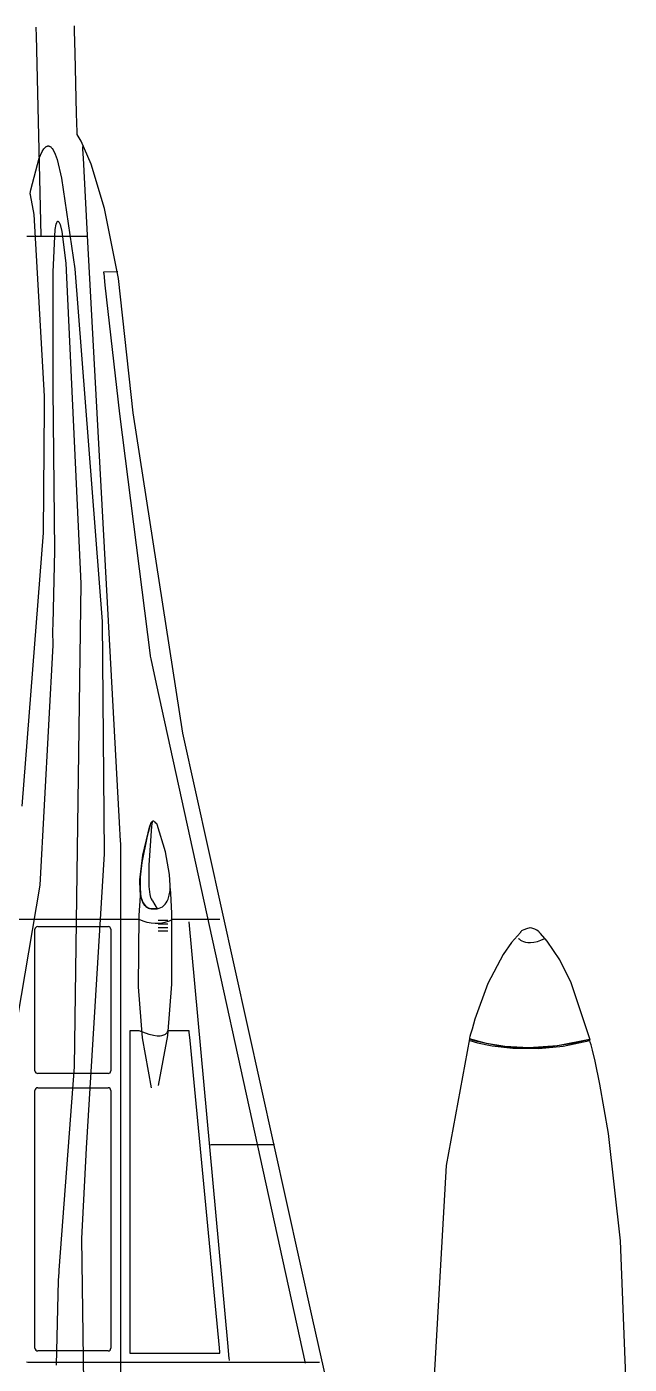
# Model space of a CAD drawing. Extents: x 0.4 to 20.4, y 0.5 to 29.7.
# Drawn here: x 11.26 to 14.79, y 16.3 to 24.14 of the extents above; entities that cross this region are included whole.
import ezdxf

# ---------------------------------------------------------------- set-up
doc = ezdxf.new("R2010")
doc.units = 0

msp = doc.modelspace()

# ---------------------------------------------------------------- linework, layer by layer
at = {"layer": 'Layer 1', "color": 7, "linetype": 'CONTINUOUS'}
for p, q in [((11.310972, 24.134263), (11.310972, 24.134263)), ((11.310972, 24.134263), (11.310972, 24.134263)), ((11.310972, 24.134263), (11.310972, 24.134263)), ((11.310972, 24.134263), (11.310972, 24.134263)), ((11.310972, 24.134263), (11.310972, 24.134263)), ((11.310972, 24.134263), (11.310972, 24.134262)), ((11.310972, 24.134262), (11.310972, 24.134257)), ((11.310972, 24.134257), (11.310973, 24.13424)), ((11.310973, 24.13424), (11.310977, 24.134049)), ((11.310977, 24.134049), (11.311, 24.133102)), ((11.311, 24.133102), (11.311099, 24.128999)), ((11.537649, 24.112536), (11.536932, 24.142193)), ((11.311099, 24.128999), (11.312153, 24.085462)), ((11.312153, 24.085462), (11.340531, 22.912421)), ((11.540825, 23.981232), (11.537649, 24.112536)), ((11.549363, 23.628235), (11.540825, 23.981232)), ((11.551995, 23.519439), (11.549363, 23.628235)), ((11.552251, 23.508848), (11.551995, 23.519439)), ((11.552304, 23.50665), (11.552251, 23.508848)), ((11.552309, 23.506442), (11.552304, 23.50665)), ((11.55231, 23.50639), (11.552309, 23.506442)), ((11.55231, 23.506377), (11.55231, 23.50639)), ((11.552311, 23.506374), (11.55231, 23.506377)), ((11.552311, 23.506373), (11.552311, 23.506374)), ((11.552311, 23.506374), (11.552311, 23.506374)), ((11.552311, 23.506374), (11.552311, 23.506374)), ((11.552314, 23.506369), (11.552311, 23.506373)), ((11.55878, 23.496819), (11.552314, 23.506369)), ((11.358104, 23.422161), (11.363161, 23.428105)), ((11.363161, 23.428105), (11.368308, 23.432829)), ((11.368308, 23.432829), (11.370914, 23.434703)), ((11.370914, 23.434703), (11.373539, 23.436235)), ((11.373539, 23.436235), (11.376184, 23.437412)), ((11.376184, 23.437412), (11.378847, 23.438224)), ((11.378847, 23.438224), (11.381528, 23.438657)), ((11.381528, 23.438657), (11.384226, 23.4387)), ((11.384226, 23.4387), (11.38694, 23.438339)), ((11.38694, 23.438339), (11.38967, 23.437564)), ((11.38967, 23.437564), (11.392415, 23.436361)), ((11.392415, 23.436361), (11.395173, 23.434718)), ((11.395173, 23.434718), (11.397945, 23.432624)), ((11.397945, 23.432624), (11.400729, 23.430065)), ((11.400729, 23.430065), (11.406332, 23.423507)), ((11.576163, 23.46672), (11.55878, 23.496819)), ((11.635418, 23.33117), (11.576163, 23.46672)), ((11.583255, 23.435256), (11.583255, 23.435256)), ((11.583255, 23.435256), (11.583255, 23.435255)), ((11.583255, 23.435255), (11.583255, 23.435255)), ((11.583255, 23.435255), (11.583256, 23.435254)), ((11.583256, 23.435254), (11.583256, 23.435251)), ((11.583256, 23.435251), (11.583257, 23.435236)), ((11.583257, 23.435236), (11.58326, 23.435177)), ((11.58326, 23.435177), (11.583273, 23.434938)), ((11.583273, 23.434938), (11.583411, 23.432402)), ((11.583411, 23.432402), (11.58409, 23.419913)), ((11.281888, 23.180689), (11.329984, 23.36635)), ((11.329984, 23.36635), (11.348283, 23.407004)), ((11.348283, 23.407004), (11.358104, 23.422161)), ((11.406332, 23.423507), (11.411975, 23.414946)), ((11.411975, 23.414946), (11.42336, 23.391423)), ((11.42336, 23.391423), (11.434834, 23.358713)), ((11.434834, 23.358713), (11.460158, 23.250034)), ((11.58409, 23.419913), (11.586984, 23.366736)), ((11.586984, 23.366736), (11.615662, 22.83978)), ((11.713555, 23.072302), (11.635418, 23.33117)), ((11.460158, 23.250034), (11.538882, 22.719306)), ((11.277696, 23.157476), (11.277697, 23.157477)), ((11.277706, 23.157433), (11.277696, 23.157476)), ((11.277696, 23.157476), (11.277696, 23.157476)), ((11.277696, 23.157476), (11.277696, 23.157476)), ((11.277697, 23.157479), (11.277698, 23.157488)), ((11.277697, 23.157477), (11.277697, 23.157479)), ((11.277698, 23.157488), (11.277705, 23.157525)), ((11.277705, 23.157525), (11.27777, 23.157915)), ((11.277729, 23.157335), (11.277706, 23.157433)), ((11.277819, 23.156945), (11.277729, 23.157335)), ((11.27777, 23.157915), (11.278097, 23.159823)), ((11.277999, 23.156163), (11.277819, 23.156945)), ((11.278357, 23.154594), (11.277999, 23.156163)), ((11.278097, 23.159823), (11.281888, 23.180689)), ((11.279071, 23.151437), (11.278357, 23.154594)), ((11.299812, 23.037858), (11.279071, 23.151437)), ((11.36066, 21.973736), (11.299812, 23.037858)), ((11.794048, 22.662701), (11.713555, 23.072302)), ((11.424418, 22.948964), (11.430098, 22.980566)), ((11.430098, 22.980566), (11.433354, 22.990493)), ((11.433354, 22.990493), (11.43509, 22.993884)), ((11.43509, 22.993884), (11.435985, 22.995174)), ((11.435985, 22.995174), (11.4369, 22.996188)), ((11.4369, 22.996188), (11.437364, 22.996591)), ((11.437364, 22.996591), (11.437833, 22.996923)), ((11.437833, 22.996923), (11.438307, 22.997185)), ((11.438307, 22.997185), (11.438785, 22.997375)), ((11.438785, 22.997375), (11.439269, 22.997494)), ((11.439269, 22.997494), (11.439757, 22.99754)), ((11.439757, 22.99754), (11.44025, 22.997514)), ((11.44025, 22.997514), (11.440748, 22.997415)), ((11.440748, 22.997415), (11.44125, 22.997242)), ((11.44125, 22.997242), (11.441758, 22.996996)), ((11.441758, 22.996996), (11.442271, 22.996675)), ((11.442271, 22.996675), (11.443311, 22.995808)), ((11.443311, 22.995808), (11.44437, 22.994637)), ((11.44437, 22.994637), (11.44545, 22.993159)), ((11.44545, 22.993159), (11.447671, 22.989268)), ((11.447671, 22.989268), (11.452362, 22.977639)), ((11.452362, 22.977639), (11.462753, 22.937138)), ((11.257255, 22.910374), (11.257255, 22.910374)), ((11.257255, 22.910374), (11.257255, 22.910374)), ((11.257255, 22.910374), (11.257255, 22.910374)), ((11.257255, 22.910374), (11.257255, 22.910374)), ((11.257255, 22.910374), (11.257256, 22.910374)), ((11.257256, 22.910374), (11.257256, 22.910374)), ((11.257256, 22.910374), (11.257257, 22.910374)), ((11.257257, 22.910374), (11.257262, 22.910374)), ((11.257262, 22.910374), (11.257318, 22.910374)), ((11.257318, 22.910374), (11.257592, 22.910373)), ((11.257592, 22.910373), (11.258781, 22.910373)), ((11.258781, 22.910373), (11.271396, 22.910365)), ((11.271396, 22.910365), (11.611303, 22.910153)), ((11.411196, 22.700652), (11.424418, 22.948964)), ((11.462753, 22.937138), (11.486388, 22.752614)), ((11.615662, 22.83978), (11.798763, 19.475288)), ((11.486388, 22.752614), (11.573934, 20.875786)), ((11.412586, 22.012883), (11.411196, 22.700652)), ((11.538882, 22.719306), (11.69814, 20.653644)), ((11.786919, 22.700908), (11.706909, 22.698988)), ((11.706909, 22.698988), (11.706909, 22.698988)), ((11.706909, 22.698988), (11.706909, 22.698988)), ((11.706909, 22.698988), (11.706909, 22.698988)), ((11.706909, 22.698988), (11.706909, 22.698988)), ((11.706909, 22.698988), (11.706909, 22.698987)), ((11.706909, 22.698987), (11.706909, 22.698986)), ((11.706909, 22.698986), (11.70691, 22.698979)), ((11.70691, 22.698979), (11.706913, 22.698951)), ((11.706913, 22.698951), (11.706946, 22.698656)), ((11.706946, 22.698656), (11.707107, 22.697192)), ((11.707107, 22.697192), (11.70781, 22.69084)), ((11.70781, 22.69084), (11.715342, 22.623018)), ((11.789889, 22.700979), (11.786919, 22.700908)), ((11.790168, 22.700986), (11.789889, 22.700979)), ((11.790233, 22.700987), (11.790168, 22.700986)), ((11.790246, 22.700988), (11.790233, 22.700987)), ((11.790247, 22.700988), (11.790246, 22.700988)), ((11.790248, 22.700988), (11.790247, 22.700988)), ((11.790248, 22.700988), (11.790248, 22.700988)), ((11.790248, 22.700988), (11.790248, 22.700988)), ((11.790248, 22.700988), (11.790248, 22.700988)), ((11.790248, 22.700988), (11.790248, 22.700988)), ((11.790248, 22.700988), (11.790248, 22.700988)), ((11.790248, 22.700988), (11.790248, 22.700988)), ((11.880955, 21.87607), (11.794048, 22.662701)), ((11.715342, 22.623018), (11.800665, 21.87009)), ((11.361003, 21.921088), (11.36066, 21.973736)), ((11.421292, 21.066336), (11.412586, 22.012883)), ((11.354997, 21.172657), (11.361033, 21.909363)), ((11.361033, 21.909363), (11.361003, 21.921088)), ((11.800665, 21.87009), (11.979523, 20.452925)), ((12.171242, 19.999256), (11.880955, 21.87607)), ((11.230809, 19.571785), (11.354997, 21.172657)), ((11.41127, 20.639354), (11.421292, 21.066336)), ((11.573934, 20.875786), (11.535317, 18.043403)), ((11.410072, 20.601046), (11.41127, 20.639354)), ((11.69814, 20.653644), (11.709793, 19.291959)), ((11.409918, 20.596346), (11.409924, 20.596535)), ((11.411083, 20.513902), (11.409918, 20.596346)), ((11.409924, 20.596535), (11.409953, 20.597402)), ((11.409953, 20.597402), (11.410072, 20.601046)), ((11.335874, 19.108359), (11.411083, 20.513902)), ((11.979523, 20.452925), (11.979523, 20.452925)), ((11.979523, 20.452925), (11.979523, 20.452925)), ((11.979523, 20.452925), (11.979523, 20.452925)), ((11.979523, 20.452925), (11.979523, 20.452925)), ((11.979523, 20.452925), (11.979523, 20.452924)), ((11.979523, 20.452924), (11.979524, 20.45292)), ((11.979524, 20.45292), (11.979528, 20.452905)), ((11.979528, 20.452905), (11.979541, 20.452844)), ((11.979541, 20.452844), (11.979683, 20.452197)), ((11.979683, 20.452197), (11.980388, 20.448983)), ((11.980388, 20.448983), (11.983441, 20.435066)), ((11.983441, 20.435066), (12.015847, 20.287362)), ((12.015847, 20.287362), (12.888972, 16.307712)), ((12.933742, 16.561534), (12.171242, 19.999256)), ((11.798763, 19.475288), (11.804677, 19.366604)), ((11.938085, 19.283327), (11.979081, 19.456087)), ((11.979967, 19.459426), (11.962821, 19.395816)), ((11.988653, 19.454266), (11.97217, 19.224406)), ((11.979081, 19.456087), (11.979082, 19.45609)), ((11.979082, 19.45609), (11.981306, 19.463821)), ((11.982769, 19.467771), (11.979967, 19.459426)), ((11.981306, 19.463821), (11.983719, 19.470032)), ((11.985807, 19.474041), (11.982769, 19.467771)), ((11.983719, 19.470032), (11.986284, 19.47485)), ((11.987397, 19.476465), (11.985807, 19.474041)), ((11.986284, 19.47485), (11.987614, 19.476777)), ((11.989024, 19.478449), (11.987397, 19.476465)), ((11.987614, 19.476777), (11.98897, 19.478404)), ((11.991083, 19.477589), (11.988653, 19.454266)), ((11.98897, 19.478404), (11.990347, 19.479748)), ((11.990681, 19.480022), (11.989024, 19.478449)), ((11.990347, 19.479748), (11.991042, 19.480318)), ((11.992362, 19.481208), (11.990681, 19.480022)), ((11.991042, 19.480318), (11.991391, 19.480578)), ((11.991334, 19.479879), (11.991083, 19.477589)), ((11.991395, 19.480437), (11.991334, 19.479879)), ((11.991391, 19.480578), (11.991413, 19.480594)), ((11.99141, 19.480565), (11.991395, 19.480437)), ((11.991413, 19.480591), (11.99141, 19.480565)), ((11.991413, 19.480594), (11.991413, 19.480591)), ((11.994058, 19.482035), (11.992362, 19.481208)), ((11.995763, 19.48253), (11.994058, 19.482035)), ((11.997469, 19.482718), (11.995763, 19.48253)), ((11.999169, 19.482627), (11.997469, 19.482718)), ((12.000856, 19.482283), (11.999169, 19.482627)), ((12.002523, 19.481713), (12.000856, 19.482283)), ((12.004161, 19.480943), (12.002523, 19.481713)), ((12.005765, 19.479999), (12.004161, 19.480943)), ((12.008838, 19.477699), (12.005765, 19.479999)), ((12.014246, 19.47219), (12.008838, 19.477699)), ((12.018282, 19.466887), (12.014246, 19.47219)), ((12.020483, 19.463489), (12.018282, 19.466887)), ((12.020692, 19.463137), (12.020483, 19.463489)), ((12.020741, 19.463054), (12.020692, 19.463137)), ((12.02075, 19.463037), (12.020741, 19.463054)), ((12.020751, 19.463036), (12.02075, 19.463037)), ((12.020751, 19.463035), (12.020751, 19.463036)), ((12.020752, 19.463035), (12.020751, 19.463035)), ((12.020752, 19.463034), (12.020752, 19.463035)), ((12.020752, 19.463035), (12.020752, 19.463035)), ((12.020752, 19.463035), (12.020752, 19.463035)), ((12.020752, 19.463035), (12.020752, 19.463035)), ((12.020752, 19.463035), (12.020752, 19.463035)), ((12.020752, 19.463035), (12.020752, 19.463035)), ((12.020752, 19.463035), (12.020752, 19.463035)), ((12.020752, 19.463035), (12.020752, 19.463035)), ((12.020759, 19.463014), (12.020752, 19.463034)), ((12.020877, 19.462698), (12.020759, 19.463014)), ((12.069179, 19.303858), (12.020877, 19.462698)), ((11.804677, 19.366604), (11.805476, 19.351936)), ((11.962821, 19.395816), (11.930946, 19.241702)), ((11.709793, 19.291959), (11.605661, 17.56725)), ((11.805476, 19.351936), (11.805476, 19.351933)), ((11.805476, 19.351933), (11.805476, 19.351933)), ((11.805476, 19.351933), (11.805476, 19.351933)), ((11.805476, 19.351933), (11.805476, 19.351933)), ((11.805476, 19.351933), (11.805476, 19.351933)), ((11.805476, 19.351933), (11.805476, 19.351933)), ((11.805476, 19.351933), (11.805476, 19.351933)), ((11.805476, 19.351933), (11.805476, 19.351932)), ((11.805476, 19.351932), (11.805476, 19.351931)), ((11.805476, 19.351931), (11.805476, 19.351928)), ((11.805476, 19.351928), (11.805476, 19.351912)), ((11.805476, 19.351912), (11.805476, 19.35185)), ((11.805476, 19.35185), (11.805476, 19.351187)), ((11.805476, 19.351187), (11.805476, 19.347893)), ((11.805476, 19.347893), (11.805476, 19.333625)), ((11.805476, 19.333625), (11.805476, 19.182193)), ((11.919996, 19.139077), (11.938085, 19.283327)), ((12.094188, 19.170949), (12.069179, 19.303858)), ((11.930946, 19.241702), (11.920872, 19.154544)), ((11.97217, 19.224406), (11.972746, 19.0996)), ((11.805476, 19.182193), (11.805476, 15.101948)), ((11.921105, 19.072997), (11.919996, 19.139077)), ((11.920872, 19.154544), (11.920996, 19.074155)), ((12.097896, 19.106743), (12.094188, 19.170949)), ((11.160381, 18.068705), (11.335874, 19.108359)), ((11.921245, 19.046149), (11.914122, 18.929698)), ((11.920996, 19.074155), (11.926355, 19.039664)), ((11.925391, 19.044033), (11.921105, 19.072997)), ((11.923261, 19.071194), (11.921245, 19.046149)), ((11.923464, 19.073503), (11.923261, 19.071194)), ((11.923512, 19.074033), (11.923464, 19.073503)), ((11.923522, 19.07414), (11.923512, 19.074033)), ((11.923523, 19.07415), (11.923522, 19.07414)), ((11.923523, 19.074153), (11.923523, 19.074153)), ((11.923523, 19.074153), (11.923523, 19.074153)), ((11.923523, 19.074153), (11.923523, 19.074153)), ((11.923523, 19.074153), (11.923523, 19.074153)), ((11.923523, 19.074153), (11.923523, 19.074153)), ((11.923523, 19.074153), (11.923523, 19.074152)), ((11.923523, 19.074152), (11.923523, 19.07415)), ((11.932621, 19.018762), (11.925391, 19.044033)), ((11.972746, 19.0996), (11.978456, 19.052745)), ((11.978456, 19.052745), (11.983068, 19.035456)), ((12.085218, 19.025797), (12.092305, 19.049987)), ((12.092305, 19.049987), (12.096423, 19.077155)), ((12.096423, 19.077155), (12.097896, 19.106743)), ((12.097145, 19.088043), (12.097145, 19.088043)), ((12.097145, 19.088043), (12.097145, 19.088043)), ((12.097145, 19.088043), (12.097145, 19.088043)), ((12.097145, 19.088043), (12.097145, 19.088043)), ((12.097145, 19.088043), (12.097145, 19.088043)), ((12.097145, 19.088043), (12.097145, 19.088042)), ((12.097145, 19.088042), (12.097146, 19.08804)), ((12.097146, 19.08804), (12.097146, 19.08803)), ((12.097146, 19.08803), (12.097155, 19.087923)), ((12.097155, 19.087923), (12.097197, 19.087393)), ((12.097197, 19.087393), (12.097377, 19.085084)), ((12.097377, 19.085084), (12.099146, 19.060038)), ((12.099146, 19.060038), (12.105183, 18.943587)), ((11.926355, 19.039664), (11.930617, 19.024398)), ((11.930617, 19.024398), (11.936032, 19.010663)), ((11.937446, 19.007741), (11.932621, 19.018762)), ((11.936032, 19.010663), (11.942674, 18.998616)), ((11.943135, 18.997918), (11.937446, 19.007741)), ((11.942674, 18.998616), (11.950616, 18.988418)), ((11.94973, 18.989384), (11.943135, 18.997918)), ((11.957275, 18.982232), (11.94973, 18.989384)), ((11.950616, 18.988418), (11.955098, 18.98406)), ((11.955098, 18.98406), (11.959933, 18.980224)), ((11.961416, 18.979203), (11.957275, 18.982232)), ((11.959933, 18.980224), (11.965129, 18.976929)), ((11.96581, 18.976553), (11.961416, 18.979203)), ((11.965129, 18.976929), (11.970697, 18.974195)), ((11.970463, 18.974295), (11.96581, 18.976553)), ((11.97538, 18.972439), (11.970463, 18.974295)), ((11.970697, 18.974195), (11.976645, 18.972041)), ((11.986027, 18.96998), (11.97538, 18.972439)), ((11.976645, 18.972041), (11.986027, 18.96998)), ((11.983068, 19.035456), (11.985865, 19.028628)), ((11.985865, 19.028628), (11.989006, 19.023117)), ((11.986027, 18.96998), (11.986027, 18.96998)), ((11.986027, 18.96998), (11.986027, 18.96998)), ((11.986027, 18.96998), (11.986027, 18.96998)), ((11.986027, 18.96998), (11.986027, 18.96998)), ((11.986027, 18.96998), (11.986027, 18.96998)), ((11.986027, 18.96998), (11.986027, 18.96998)), ((11.986027, 18.96998), (11.986027, 18.96998)), ((11.986027, 18.96998), (11.986028, 18.96998)), ((11.986034, 18.96998), (11.986027, 18.96998)), ((11.986027, 18.96998), (11.986027, 18.96998)), ((11.986027, 18.96998), (11.986027, 18.96998)), ((11.986028, 18.96998), (11.986033, 18.96998)), ((11.986033, 18.96998), (11.98606, 18.96998)), ((11.986142, 18.96998), (11.986034, 18.96998)), ((11.98606, 18.96998), (11.986177, 18.96998)), ((11.986735, 18.96998), (11.986142, 18.96998)), ((11.986177, 18.96998), (11.987414, 18.96998)), ((11.993079, 18.96998), (11.986735, 18.96998)), ((11.987414, 18.96998), (12.020752, 18.96998)), ((11.989006, 19.023117), (11.990711, 19.020882)), ((11.990711, 19.020882), (11.992508, 19.019006)), ((11.992508, 19.019006), (11.992972, 19.018594)), ((11.992972, 19.018594), (11.992973, 19.018593)), ((11.992973, 19.018593), (11.99298, 19.018581)), ((11.99298, 19.018581), (11.993013, 19.018522)), ((11.993013, 19.018522), (11.993158, 19.018269)), ((12.013218, 18.96998), (11.993079, 18.96998)), ((11.993158, 19.018269), (11.994668, 19.015626)), ((11.994668, 19.015626), (12.020752, 18.96998)), ((12.019854, 18.96998), (12.013218, 18.96998)), ((12.020549, 18.96998), (12.019854, 18.96998)), ((12.020714, 18.96998), (12.020549, 18.96998)), ((12.020747, 18.96998), (12.020714, 18.96998)), ((12.020751, 18.96998), (12.020747, 18.96998)), ((12.020752, 18.96998), (12.020751, 18.96998)), ((12.020751, 18.96998), (12.020751, 18.96998)), ((12.020751, 18.96998), (12.020751, 18.96998)), ((12.020752, 18.96998), (12.032393, 18.972643)), ((12.020752, 18.96998), (12.020752, 18.96998)), ((12.020752, 18.96998), (12.020752, 18.96998)), ((12.020752, 18.96998), (12.020752, 18.96998)), ((12.032393, 18.972643), (12.04293, 18.976677)), ((12.04293, 18.976677), (12.052403, 18.982015)), ((12.052403, 18.982015), (12.060852, 18.988585)), ((12.060852, 18.988585), (12.068318, 18.996318)), ((12.068318, 18.996318), (12.074841, 19.005144)), ((12.074841, 19.005144), (12.080461, 19.014994)), ((12.080461, 19.014994), (12.085218, 19.025797)), ((11.881076, 18.907476), (11.027696, 18.907476)), ((11.912749, 18.907476), (11.881076, 18.907476)), ((11.914122, 18.929698), (11.910599, 18.513459)), ((11.915733, 18.907476), (11.912749, 18.907476)), ((11.916422, 18.907476), (11.915733, 18.907476)), ((11.916561, 18.907476), (11.916422, 18.907476)), ((11.916574, 18.907476), (11.916561, 18.907476)), ((11.916577, 18.907476), (11.916574, 18.907476)), ((11.916578, 18.907476), (11.916577, 18.907476)), ((11.939872, 18.897241), (11.916578, 18.907476)), ((11.916578, 18.907476), (11.916578, 18.907476)), ((11.916578, 18.907476), (11.916578, 18.907476)), ((11.916578, 18.907476), (11.916578, 18.907476)), ((11.916578, 18.907476), (11.916578, 18.907476)), ((11.916578, 18.907476), (11.916578, 18.907476)), ((11.962201, 18.890024), (11.939872, 18.897241)), ((11.986539, 18.884986), (11.962201, 18.890024)), ((12.009256, 18.882916), (11.986539, 18.884986)), ((12.03017, 18.883264), (12.009256, 18.882916)), ((12.081036, 18.900531), (12.027696, 18.900531)), ((12.049097, 18.88548), (12.03017, 18.883264)), ((12.065853, 18.889016), (12.049097, 18.88548)), ((12.092123, 18.897845), (12.065853, 18.889016)), ((12.083016, 18.900531), (12.081036, 18.900531)), ((12.083203, 18.900531), (12.083016, 18.900531)), ((12.083246, 18.900531), (12.083203, 18.900531)), ((12.083254, 18.900531), (12.083246, 18.900531)), ((12.083255, 18.900531), (12.083254, 18.900531)), ((12.083255, 18.900531), (12.083255, 18.900531)), ((12.083255, 18.900531), (12.083255, 18.900531)), ((12.083255, 18.900531), (12.083255, 18.900531)), ((12.083255, 18.900531), (12.083255, 18.900531)), ((12.083255, 18.900531), (12.083255, 18.900531)), ((12.083255, 18.900531), (12.083255, 18.900531)), ((12.083255, 18.900531), (12.083255, 18.900531)), ((12.107513, 18.905354), (12.092123, 18.897845)), ((12.105183, 18.943587), (12.105452, 18.527349)), ((12.11067, 18.90724), (12.107513, 18.905354)), ((12.110955, 18.907423), (12.11067, 18.90724)), ((12.11102, 18.907466), (12.110955, 18.907423)), ((12.111033, 18.907475), (12.11102, 18.907466)), ((12.111035, 18.907476), (12.111033, 18.907475)), ((12.377705, 18.907476), (12.111035, 18.907476)), ((12.111035, 18.907476), (12.111035, 18.907476)), ((12.111035, 18.907476), (12.111035, 18.907476)), ((12.111035, 18.907476), (12.111035, 18.907476)), ((12.111035, 18.907476), (12.111035, 18.907476)), ((12.111035, 18.907476), (12.111035, 18.907476)), ((12.111035, 18.907476), (12.111035, 18.907476)), ((12.111035, 18.907476), (12.111035, 18.907476)), ((12.434927, 16.426778), (12.208248, 18.893586)), ((12.387602, 18.907476), (12.377705, 18.907476)), ((12.388535, 18.907476), (12.387602, 18.907476)), ((12.38875, 18.907476), (12.388535, 18.907476)), ((12.388793, 18.907476), (12.38875, 18.907476)), ((12.388797, 18.907476), (12.388793, 18.907476)), ((12.388798, 18.907476), (12.388797, 18.907476)), ((12.388799, 18.907476), (12.388798, 18.907476)), ((12.388799, 18.907476), (12.388799, 18.907476)), ((12.388799, 18.907476), (12.388799, 18.907476)), ((12.388799, 18.907476), (12.388799, 18.907476)), ((12.388799, 18.907476), (12.388799, 18.907476)), ((12.388799, 18.907476), (12.388799, 18.907476)), ((11.305476, 18.053759), (11.305476, 18.849822)), ((11.321413, 18.865822), (11.321413, 18.865822)), ((11.321413, 18.865822), (11.321413, 18.865822)), ((11.321413, 18.865822), (11.321413, 18.865822)), ((11.321413, 18.865822), (11.321413, 18.865822)), ((11.321413, 18.865822), (11.321413, 18.865822)), ((11.321413, 18.865822), (11.321413, 18.865822)), ((11.321413, 18.865822), (11.321415, 18.865822)), ((11.321415, 18.865822), (11.321421, 18.865822)), ((11.321421, 18.865822), (11.321485, 18.865822)), ((11.321485, 18.865822), (11.321805, 18.865822)), ((11.321805, 18.865822), (11.32319, 18.865822)), ((11.32319, 18.865822), (11.337889, 18.865822)), ((11.337889, 18.865822), (11.733917, 18.865822)), ((11.749917, 18.849822), (11.749917, 18.849822)), ((11.749917, 18.849822), (11.749917, 18.849822)), ((11.749917, 18.849822), (11.749917, 18.849822)), ((11.749917, 18.849822), (11.749917, 18.849822)), ((11.749917, 18.849822), (11.749917, 18.849822)), ((11.749917, 18.849822), (11.749917, 18.849821)), ((11.749917, 18.849821), (11.749917, 18.849818)), ((11.749917, 18.849818), (11.749917, 18.849806)), ((11.749917, 18.849806), (11.749917, 18.849677)), ((11.749917, 18.849677), (11.749917, 18.849034)), ((11.749917, 18.849034), (11.749917, 18.84625)), ((11.749917, 18.84625), (11.749917, 18.816704)), ((11.749917, 18.816704), (11.749917, 18.020641)), ((12.081036, 18.879712), (12.027696, 18.879712)), ((12.081036, 18.858878), (12.027696, 18.858878)), ((12.081036, 18.838043), (12.027696, 18.838043)), ((12.083016, 18.879712), (12.081036, 18.879712)), ((12.083016, 18.858878), (12.081036, 18.858878)), ((12.083016, 18.838043), (12.081036, 18.838043)), ((12.083203, 18.879712), (12.083016, 18.879712)), ((12.083203, 18.858878), (12.083016, 18.858878)), ((12.083203, 18.838043), (12.083016, 18.838043)), ((12.083246, 18.879712), (12.083203, 18.879712)), ((12.083246, 18.858878), (12.083203, 18.858878)), ((12.083246, 18.838043), (12.083203, 18.838043)), ((12.083254, 18.879712), (12.083246, 18.879712)), ((12.083254, 18.858878), (12.083246, 18.858878)), ((12.083254, 18.838043), (12.083246, 18.838043)), ((12.083255, 18.879712), (12.083254, 18.879712)), ((12.083255, 18.858878), (12.083254, 18.858878)), ((12.083255, 18.838043), (12.083254, 18.838043)), ((12.083255, 18.879712), (12.083255, 18.879712)), ((12.083255, 18.879712), (12.083255, 18.879712)), ((12.083255, 18.879712), (12.083255, 18.879712)), ((12.083255, 18.879712), (12.083255, 18.879712)), ((12.083255, 18.879712), (12.083255, 18.879712)), ((12.083255, 18.879712), (12.083255, 18.879712)), ((12.083255, 18.879712), (12.083255, 18.879712)), ((12.083255, 18.858878), (12.083255, 18.858878)), ((12.083255, 18.858878), (12.083255, 18.858878)), ((12.083255, 18.858878), (12.083255, 18.858878)), ((12.083255, 18.858878), (12.083255, 18.858878)), ((12.083255, 18.858878), (12.083255, 18.858878)), ((12.083255, 18.858878), (12.083255, 18.858878)), ((12.083255, 18.858878), (12.083255, 18.858878)), ((12.083255, 18.838043), (12.083255, 18.838043)), ((12.083255, 18.838043), (12.083255, 18.838043)), ((12.083255, 18.838043), (12.083255, 18.838043)), ((12.083255, 18.838043), (12.083255, 18.838043)), ((12.083255, 18.838043), (12.083255, 18.838043)), ((12.083255, 18.838043), (12.083255, 18.838043)), ((12.083255, 18.838043), (12.083255, 18.838043)), ((14.149189, 18.831095), (14.096464, 18.772724)), ((14.149192, 18.831098), (14.149189, 18.831095)), ((14.149193, 18.831107), (14.149192, 18.831099)), ((14.149192, 18.831099), (14.149192, 18.831098)), ((14.149192, 18.831098), (14.149192, 18.831098)), ((14.149192, 18.831098), (14.149192, 18.831098)), ((14.149194, 18.831141), (14.149193, 18.831107)), ((14.14921, 18.831287), (14.149194, 18.831141)), ((14.149344, 18.831874), (14.14921, 18.831287)), ((14.149718, 18.83283), (14.149344, 18.831874)), ((14.150454, 18.834123), (14.149718, 18.83283)), ((14.151674, 18.835724), (14.150454, 18.834123)), ((14.153503, 18.8376), (14.151674, 18.835724)), ((14.156062, 18.839722), (14.153503, 18.8376)), ((14.159474, 18.842059), (14.156062, 18.839722)), ((14.16935, 18.847255), (14.159474, 18.842059)), ((14.184111, 18.852942), (14.16935, 18.847255)), ((14.204742, 18.858875), (14.184111, 18.852942)), ((14.204753, 18.858877), (14.204742, 18.858875)), ((14.204777, 18.858871), (14.204753, 18.858877)), ((14.204823, 18.85886), (14.204777, 18.858871)), ((14.204916, 18.858836), (14.204823, 18.85886)), ((14.205658, 18.85865), (14.204916, 18.858836)), ((14.216644, 18.855669), (14.205658, 18.85865)), ((14.233997, 18.849838), (14.216644, 18.855669)), ((14.246009, 18.844384), (14.233997, 18.849838)), ((14.253663, 18.839554), (14.246009, 18.844384)), ((14.256162, 18.83745), (14.253663, 18.839554)), ((14.257941, 18.835593), (14.256162, 18.83745)), ((14.25912, 18.834015), (14.257941, 18.835593)), ((14.259825, 18.832746), (14.25912, 18.834015)), ((14.260176, 18.831817), (14.259825, 18.832746)), ((14.260297, 18.831258), (14.260176, 18.831817)), ((14.26031, 18.831128), (14.260297, 18.831258)), ((14.260311, 18.831101), (14.26031, 18.831128)), ((14.260311, 18.831099), (14.260311, 18.831101)), ((14.260311, 18.831098), (14.260311, 18.831099)), ((14.260322, 18.831087), (14.260311, 18.831098)), ((14.260311, 18.831098), (14.260311, 18.831098)), ((14.260311, 18.831098), (14.260311, 18.831098)), ((14.260311, 18.831098), (14.260311, 18.831098)), ((14.260311, 18.831098), (14.260311, 18.831098)), ((14.260311, 18.831098), (14.260311, 18.831098)), ((14.260404, 18.831008), (14.260322, 18.831087)), ((14.261055, 18.830381), (14.260404, 18.831008)), ((14.266242, 18.825294), (14.261055, 18.830381)), ((14.30645, 18.780557), (14.266242, 18.825294)), ((14.096464, 18.772724), (14.047216, 18.702909)), ((14.138799, 18.796374), (14.138799, 18.796374)), ((14.138799, 18.796374), (14.138799, 18.796374)), ((14.138799, 18.796374), (14.138799, 18.796374)), ((14.138799, 18.796374), (14.138799, 18.796374)), ((14.138799, 18.796374), (14.138799, 18.796374)), ((14.138799, 18.796374), (14.138799, 18.796374)), ((14.138799, 18.796374), (14.138799, 18.796373)), ((14.138799, 18.796373), (14.1388, 18.796373)), ((14.1388, 18.796373), (14.138806, 18.796364)), ((14.138806, 18.796364), (14.138839, 18.796321)), ((14.138839, 18.796321), (14.138985, 18.796137)), ((14.138985, 18.796137), (14.140657, 18.794251)), ((14.140657, 18.794251), (14.144141, 18.790936)), ((14.144141, 18.790936), (14.149529, 18.78674)), ((14.149529, 18.78674), (14.156913, 18.782214)), ((14.156913, 18.782214), (14.166385, 18.777908)), ((14.166385, 18.777908), (14.178035, 18.774372)), ((14.178035, 18.774372), (14.191956, 18.772154)), ((14.191956, 18.772154), (14.208239, 18.771806)), ((14.208239, 18.771806), (14.226976, 18.773877)), ((14.226976, 18.773877), (14.248258, 18.778916)), ((14.248258, 18.778916), (14.268896, 18.786135)), ((14.268896, 18.786135), (14.291586, 18.796374)), ((14.38029, 18.670626), (14.30645, 18.780557)), ((14.047216, 18.702909), (13.9587, 18.531647)), ((14.446055, 18.535805), (14.38029, 18.670626)), ((11.910599, 18.513459), (11.932609, 18.213364)), ((12.105452, 18.527349), (12.081798, 18.227254)), ((13.9587, 18.531647), (13.882733, 18.322708)), ((14.556689, 18.202925), (14.446055, 18.535805)), ((13.865596, 18.265219), (13.857295, 18.235745)), ((13.882733, 18.322708), (13.865596, 18.265219)), ((11.86104, 18.254704), (11.861035, 18.254704)), ((11.861035, 18.254704), (11.861035, 18.254704)), ((11.861035, 18.254704), (11.861035, 18.254704)), ((11.861035, 18.254704), (11.861035, 18.254704)), ((11.861035, 18.254704), (11.861035, 18.254704)), ((11.861035, 18.254704), (11.861035, 18.254704)), ((11.861035, 18.254704), (11.861035, 18.254704)), ((11.861035, 18.254704), (11.861035, 18.254704)), ((11.861035, 18.254704), (11.861035, 18.254704)), ((11.861035, 18.254704), (11.861035, 18.254703)), ((11.861035, 18.254703), (11.861035, 18.254699)), ((11.861035, 18.254699), (11.861035, 18.254684)), ((11.861035, 18.254684), (11.861035, 18.254621)), ((11.861035, 18.254621), (11.861035, 18.253959)), ((11.861035, 18.253959), (11.861035, 18.250686)), ((11.861035, 18.250686), (11.861035, 18.236632)), ((11.861035, 18.236632), (11.861035, 18.09235)), ((11.861106, 18.254704), (11.86104, 18.254704)), ((11.862101, 18.254704), (11.861106, 18.254704)), ((11.875044, 18.254704), (11.862101, 18.254704)), ((11.911805, 18.254704), (11.875044, 18.254704)), ((11.916047, 18.254704), (11.911805, 18.254704)), ((11.91646, 18.254704), (11.916047, 18.254704)), ((11.916556, 18.254704), (11.91646, 18.254704)), ((11.916576, 18.254704), (11.916556, 18.254704)), ((11.916578, 18.254704), (11.916576, 18.254704)), ((11.973764, 18.232883), (11.916578, 18.254704)), ((11.916578, 18.254704), (11.916578, 18.254704)), ((11.916578, 18.254704), (11.916578, 18.254704)), ((11.916578, 18.254704), (11.916578, 18.254704)), ((11.916578, 18.254704), (11.916578, 18.254704)), ((11.916578, 18.254704), (11.916578, 18.254704)), ((11.916578, 18.254704), (11.916578, 18.254704)), ((11.932609, 18.213364), (11.986027, 17.921366)), ((11.999844, 18.226584), (11.973764, 18.232883)), ((12.021461, 18.223995), (11.999844, 18.226584)), ((12.039027, 18.22443), (12.021461, 18.223995)), ((12.081798, 18.227254), (12.027696, 17.935256)), ((12.046419, 18.225567), (12.039027, 18.22443)), ((12.052953, 18.227202), (12.046419, 18.225567)), ((12.058681, 18.229249), (12.052953, 18.227202)), ((12.063653, 18.231623), (12.058681, 18.229249)), ((12.067922, 18.234237), (12.063653, 18.231623)), ((12.071539, 18.237005), (12.067922, 18.234237)), ((12.074556, 18.239842), (12.071539, 18.237005)), ((12.077023, 18.242662), (12.074556, 18.239842)), ((12.080517, 18.247907), (12.077023, 18.242662)), ((12.082435, 18.252051), (12.080517, 18.247907)), ((12.083187, 18.254409), (12.082435, 18.252051)), ((12.083241, 18.254639), (12.083187, 18.254409)), ((12.083253, 18.254692), (12.083241, 18.254639)), ((12.083255, 18.254703), (12.083253, 18.254692)), ((12.203256, 18.254704), (12.083255, 18.254704)), ((12.083255, 18.254704), (12.083255, 18.254704)), ((12.083255, 18.254704), (12.083255, 18.254704)), ((12.083255, 18.254704), (12.083255, 18.254704)), ((12.083255, 18.254704), (12.083255, 18.254704)), ((12.083255, 18.254704), (12.083255, 18.254704)), ((12.083255, 18.254704), (12.083255, 18.254704)), ((12.083255, 18.254704), (12.083255, 18.254704)), ((12.083255, 18.254704), (12.083255, 18.254703)), ((12.207709, 18.254704), (12.203256, 18.254704)), ((12.208129, 18.254704), (12.207709, 18.254704)), ((12.208226, 18.254704), (12.208129, 18.254704)), ((12.208245, 18.254704), (12.208226, 18.254704)), ((12.208247, 18.254704), (12.208245, 18.254704)), ((12.208248, 18.254704), (12.208247, 18.254704)), ((12.208247, 18.254704), (12.208247, 18.254704)), ((12.208248, 18.254703), (12.208248, 18.254704)), ((12.208248, 18.254704), (12.208248, 18.254704)), ((12.208248, 18.254704), (12.208248, 18.254704)), ((12.208248, 18.254704), (12.208248, 18.254704)), ((12.208248, 18.254704), (12.208248, 18.254704)), ((12.208248, 18.254704), (12.208248, 18.254704)), ((12.208248, 18.254704), (12.208248, 18.254704)), ((12.208248, 18.254704), (12.208248, 18.254704)), ((12.208248, 18.254704), (12.208248, 18.254704)), ((12.208896, 18.247917), (12.208248, 18.254703)), ((12.213702, 18.197642), (12.208896, 18.247917)), ((12.362469, 16.64128), (12.213702, 18.197642)), ((13.850238, 18.207391), (13.713889, 17.466239)), ((13.847145, 18.199145), (13.847145, 18.199145)), ((13.847145, 18.199145), (13.847145, 18.199145)), ((13.847145, 18.199145), (13.847145, 18.199145)), ((13.847145, 18.199145), (13.847145, 18.199145)), ((13.847145, 18.199145), (13.847145, 18.199145)), ((13.847145, 18.199145), (13.847146, 18.199145)), ((13.847146, 18.199145), (13.847147, 18.199145)), ((13.847147, 18.199145), (13.847151, 18.199143)), ((13.847151, 18.199143), (13.847169, 18.199137)), ((13.847169, 18.199137), (13.84736, 18.199068)), ((13.84736, 18.199068), (13.848312, 18.198733)), ((13.848312, 18.198733), (13.852456, 18.197331)), ((13.849973, 18.208801), (13.849964, 18.208767)), ((13.849964, 18.208767), (13.849964, 18.208767)), ((13.849964, 18.208767), (13.849964, 18.208767)), ((13.849964, 18.208767), (13.849964, 18.208767)), ((13.849964, 18.208767), (13.849964, 18.208767)), ((13.849964, 18.208767), (13.849964, 18.208767)), ((13.849964, 18.208767), (13.849965, 18.208767)), ((13.849965, 18.208767), (13.849968, 18.208766)), ((13.849968, 18.208766), (13.849986, 18.20876)), ((13.849989, 18.20886), (13.849973, 18.208801)), ((13.849986, 18.20876), (13.850062, 18.208733)), ((13.850052, 18.209096), (13.849989, 18.20886)), ((13.850178, 18.209566), (13.850052, 18.209096)), ((13.850062, 18.208733), (13.850828, 18.208461)), ((13.851186, 18.213328), (13.850178, 18.209566)), ((13.850248, 18.207429), (13.850238, 18.207391)), ((13.85025, 18.207428), (13.850248, 18.207429)), ((13.850248, 18.207429), (13.850248, 18.207429)), ((13.850248, 18.207429), (13.850248, 18.207429)), ((13.850248, 18.207429), (13.850248, 18.207429)), ((13.850288, 18.207413), (13.85025, 18.207428)), ((13.850506, 18.207332), (13.850288, 18.207413)), ((13.94943, 18.180674), (13.850506, 18.207332)), ((13.850828, 18.208461), (13.856617, 18.206411)), ((13.853212, 18.220829), (13.851186, 18.213328)), ((13.852456, 18.197331), (13.897318, 18.18449)), ((13.857295, 18.235745), (13.853212, 18.220829)), ((13.856617, 18.206411), (13.857409, 18.206131)), ((13.857409, 18.206131), (13.857523, 18.20609)), ((13.857523, 18.20609), (13.857523, 18.20609)), ((13.857523, 18.20609), (13.857523, 18.20609)), ((13.857523, 18.20609), (13.857523, 18.20609)), ((13.857523, 18.20609), (13.857524, 18.20609)), ((13.857524, 18.20609), (13.857527, 18.206088)), ((13.857527, 18.206088), (13.85754, 18.206083)), ((13.85754, 18.206083), (13.857675, 18.206029)), ((13.857675, 18.206029), (13.858347, 18.205763)), ((13.858347, 18.205763), (13.861283, 18.204642)), ((13.861283, 18.204642), (13.893436, 18.194025)), ((13.893436, 18.194025), (14.04653, 18.162917)), ((13.897318, 18.18449), (13.983319, 18.166672)), ((14.057687, 18.163557), (13.94943, 18.180674)), ((14.299177, 18.158753), (14.455772, 18.181817)), ((14.554335, 18.204478), (14.365414, 18.166506)), ((14.399379, 18.165663), (14.555476, 18.199145)), ((14.455772, 18.181817), (14.540402, 18.202268)), ((14.540402, 18.202268), (14.541078, 18.202454)), ((14.541078, 18.202454), (14.541416, 18.202547)), ((14.541416, 18.202547), (14.541586, 18.202594)), ((14.541586, 18.202594), (14.541586, 18.202594)), ((14.541586, 18.202594), (14.541586, 18.202594)), ((14.541586, 18.202594), (14.541586, 18.202594)), ((14.541586, 18.202594), (14.541586, 18.202594)), ((14.541586, 18.202594), (14.541586, 18.202594)), ((14.541586, 18.202594), (14.541587, 18.202594)), ((14.541587, 18.202594), (14.541589, 18.202594)), ((14.541589, 18.202594), (14.5416, 18.202594)), ((14.5416, 18.202594), (14.54171, 18.202597)), ((14.54171, 18.202597), (14.542234, 18.202608)), ((14.542234, 18.202608), (14.556689, 18.202925)), ((14.554369, 18.204442), (14.554335, 18.204478)), ((14.55439, 18.204363), (14.554369, 18.204442)), ((14.554422, 18.204241), (14.55439, 18.204363)), ((14.554487, 18.203999), (14.554422, 18.204241)), ((14.554616, 18.203513), (14.554487, 18.203999)), ((14.554874, 18.202542), (14.554616, 18.203513)), ((14.55539, 18.200599), (14.554874, 18.202542)), ((14.556419, 18.196706), (14.55539, 18.200599)), ((14.558469, 18.188898), (14.556419, 18.196706)), ((14.562534, 18.173193), (14.558469, 18.188898)), ((13.983319, 18.166672), (14.104961, 18.152674)), ((14.04653, 18.162917), (14.161821, 18.154459)), ((14.198107, 18.15585), (14.057687, 18.163557)), ((14.104961, 18.152674), (14.256749, 18.151289)), ((14.161821, 18.154459), (14.299177, 18.158753)), ((14.365414, 18.166506), (14.198107, 18.15585)), ((14.256749, 18.151289), (14.399379, 18.165663)), ((14.570527, 18.141426), (14.562534, 18.173193)), ((14.585971, 18.076513), (14.570527, 18.141426)), ((11.305476, 18.024214), (11.305476, 18.053759)), ((11.305476, 18.02143), (11.305476, 18.024214)), ((11.305476, 18.020787), (11.305476, 18.02143)), ((11.535317, 18.043403), (11.445343, 16.853002)), ((11.861035, 18.09235), (11.861035, 16.84218)), ((14.614743, 17.941487), (14.585971, 18.076513)), ((11.305476, 18.020657), (11.305476, 18.020787)), ((11.305476, 18.020645), (11.305476, 18.020657)), ((11.305476, 18.020642), (11.305476, 18.020645)), ((11.305476, 18.020641), (11.305476, 18.020642)), ((11.305476, 18.020642), (11.305476, 18.020642)), ((11.305476, 18.020641), (11.305476, 18.020641)), ((11.305476, 18.020641), (11.305476, 18.020641)), ((11.305476, 18.020641), (11.305476, 18.020641)), ((11.305476, 18.020641), (11.305476, 18.020641)), ((11.717441, 18.004704), (11.321413, 18.004704)), ((11.73214, 18.004704), (11.717441, 18.004704)), ((11.733525, 18.004704), (11.73214, 18.004704)), ((11.733844, 18.004704), (11.733525, 18.004704)), ((11.733909, 18.004704), (11.733844, 18.004704)), ((11.733915, 18.004704), (11.733909, 18.004704)), ((11.733916, 18.004704), (11.733915, 18.004704)), ((11.733917, 18.004704), (11.733916, 18.004704)), ((11.733917, 18.004704), (11.733917, 18.004704)), ((11.733917, 18.004704), (11.733917, 18.004704)), ((11.733917, 18.004704), (11.733917, 18.004704)), ((11.733917, 18.004704), (11.733917, 18.004704)), ((11.733917, 18.004704), (11.733917, 18.004704)), ((11.305476, 16.455948), (11.305476, 17.905366)), ((11.321413, 17.921366), (11.321413, 17.921366)), ((11.321413, 17.921366), (11.321413, 17.921366)), ((11.321413, 17.921366), (11.321413, 17.921366)), ((11.321413, 17.921366), (11.321413, 17.921366)), ((11.321413, 17.921366), (11.321413, 17.921366)), ((11.321413, 17.921366), (11.321413, 17.921366)), ((11.321413, 17.921366), (11.321415, 17.921366)), ((11.321415, 17.921366), (11.321421, 17.921366)), ((11.321421, 17.921366), (11.321485, 17.921366)), ((11.321485, 17.921366), (11.321805, 17.921366)), ((11.321805, 17.921366), (11.32319, 17.921366)), ((11.32319, 17.921366), (11.337889, 17.921366)), ((11.337889, 17.921366), (11.733917, 17.921366)), ((11.749917, 17.905366), (11.749917, 17.905366)), ((11.749917, 17.905366), (11.749917, 17.905366)), ((11.749917, 17.905366), (11.749917, 17.905366)), ((11.749917, 17.905366), (11.749917, 17.905366)), ((11.749917, 17.905366), (11.749917, 17.905365)), ((11.749917, 17.905365), (11.749917, 17.905364)), ((11.749917, 17.905364), (11.749917, 17.905358)), ((11.749917, 17.905358), (11.749917, 17.905336)), ((11.749917, 17.905336), (11.749917, 17.905101)), ((11.749917, 17.905101), (11.749917, 17.90393)), ((11.749917, 17.90393), (11.749917, 17.898862)), ((11.749917, 17.898862), (11.749917, 17.845067)), ((14.664246, 17.653193), (14.614743, 17.941487)), ((11.749917, 17.845067), (11.749917, 16.395649)), ((14.734448, 17.024128), (14.664246, 17.653193)), ((11.605661, 17.56725), (11.578104, 17.039167)), ((12.333255, 17.588043), (12.333255, 17.588043)), ((12.333255, 17.588043), (12.333255, 17.588043)), ((12.333255, 17.588043), (12.333255, 17.588043)), ((12.333255, 17.588043), (12.333255, 17.588043)), ((12.333255, 17.588043), (12.333256, 17.588043)), ((12.333256, 17.588043), (12.333256, 17.588043)), ((12.333256, 17.588043), (12.333257, 17.588043)), ((12.333257, 17.588043), (12.333263, 17.588043)), ((12.333263, 17.588043), (12.333321, 17.588043)), ((12.333321, 17.588043), (12.333612, 17.588043)), ((12.333612, 17.588043), (12.334871, 17.588043)), ((12.334871, 17.588043), (12.348233, 17.588043)), ((12.348233, 17.588043), (12.708248, 17.588043)), ((13.713889, 17.466239), (13.616358, 15.762226)), ((11.578104, 17.039167), (11.590352, 16.192073)), ((14.786578, 15.71998), (14.734448, 17.024128)), ((11.445343, 16.853002), (11.444691, 16.841592)), ((11.442133, 16.791371), (11.430189, 16.295546)), ((11.444691, 16.841592), (11.442133, 16.791371)), ((11.861035, 16.84218), (11.861035, 16.402056)), ((12.385769, 16.397518), (12.362469, 16.64128)), ((13.055831, 16.015003), (12.933742, 16.561534)), ((11.305476, 16.402153), (11.305476, 16.455948)), ((11.305476, 16.397085), (11.305476, 16.402153)), ((11.305476, 16.395914), (11.305476, 16.397085)), ((11.305476, 16.395679), (11.305476, 16.395914)), ((11.305476, 16.395657), (11.305476, 16.395679)), ((11.305476, 16.395651), (11.305476, 16.395657)), ((11.305476, 16.39565), (11.305476, 16.395651)), ((11.305476, 16.395649), (11.305476, 16.39565)), ((11.305476, 16.395649), (11.305476, 16.395649)), ((11.305476, 16.395649), (11.305476, 16.395649)), ((11.305476, 16.395649), (11.305476, 16.395649)), ((11.305476, 16.395649), (11.305476, 16.395649)), ((11.717441, 16.379696), (11.321413, 16.379696)), ((11.73214, 16.379696), (11.717441, 16.379696)), ((11.733525, 16.379696), (11.73214, 16.379696)), ((11.733844, 16.379696), (11.733525, 16.379696)), ((11.733909, 16.379696), (11.733844, 16.379696)), ((11.733915, 16.379696), (11.733909, 16.379696)), ((11.733916, 16.379696), (11.733915, 16.379696)), ((11.733917, 16.379696), (11.733916, 16.379696)), ((11.733917, 16.379696), (11.733917, 16.379696)), ((11.733917, 16.379696), (11.733917, 16.379696)), ((11.733917, 16.379696), (11.733917, 16.379696)), ((11.733917, 16.379696), (11.733917, 16.379696)), ((11.733917, 16.379696), (11.733917, 16.379696)), ((11.861035, 16.402056), (11.861035, 16.368242)), ((12.38812, 16.37292), (12.385769, 16.397518)), ((12.443341, 16.335223), (12.434927, 16.426778)), ((11.263129, 16.312618), (11.256267, 16.313304)), ((11.264721, 16.312457), (11.263129, 16.312618)), ((11.265042, 16.312425), (11.264721, 16.312457)), ((11.265072, 16.312422), (11.265042, 16.312425)), ((11.26508, 16.312421), (11.265072, 16.312422)), ((11.265082, 16.312421), (11.26508, 16.312421)), ((12.904697, 16.31109), (11.265082, 16.312421)), ((11.265082, 16.312421), (11.265082, 16.312421)), ((11.265082, 16.312421), (11.265082, 16.312421)), ((11.265082, 16.312421), (11.265082, 16.312421)), ((11.265082, 16.312421), (11.265082, 16.312421)), ((11.265082, 16.312421), (11.265082, 16.312421)), ((11.265082, 16.312421), (11.265082, 16.312421)), ((11.861035, 16.368242), (11.861035, 16.36599)), ((11.861035, 16.36599), (11.861035, 16.365837)), ((11.861035, 16.365837), (11.861035, 16.365825)), ((11.861035, 16.365825), (11.861035, 16.365823)), ((11.861035, 16.365823), (11.861035, 16.365822)), ((11.861035, 16.365822), (11.861035, 16.365822)), ((11.861035, 16.365822), (11.861035, 16.365822)), ((11.861035, 16.365822), (11.861035, 16.365822)), ((11.861035, 16.365822), (11.861035, 16.365822)), ((11.861035, 16.365822), (11.861035, 16.365822)), ((11.861035, 16.365822), (11.861035, 16.365822)), ((11.861035, 16.365822), (11.861036, 16.365822)), ((11.861036, 16.365822), (11.861041, 16.365822)), ((11.861041, 16.365822), (11.861058, 16.365822)), ((11.861058, 16.365822), (11.861243, 16.365822)), ((11.861243, 16.365822), (11.862157, 16.365822)), ((11.862157, 16.365822), (11.866083, 16.365822)), ((11.866083, 16.365822), (11.906393, 16.365822)), ((11.906393, 16.365822), (12.388799, 16.365822)), ((12.388673, 16.367142), (12.38812, 16.37292)), ((12.388785, 16.365969), (12.388673, 16.367142)), ((12.388795, 16.365859), (12.388785, 16.365969)), ((12.388798, 16.365831), (12.388795, 16.365859)), ((12.388799, 16.365825), (12.388798, 16.365831)), ((12.388799, 16.365823), (12.388799, 16.365825)), ((12.388799, 16.365822), (12.388799, 16.365823)), ((12.388799, 16.365823), (12.388799, 16.365823)), ((12.388799, 16.365822), (12.388799, 16.365822)), ((12.388799, 16.365822), (12.388799, 16.365822)), ((12.444133, 16.326596), (12.443341, 16.335223)), ((12.444316, 16.324604), (12.444133, 16.326596)), ((12.444353, 16.324203), (12.444316, 16.324604)), ((12.444357, 16.324166), (12.444353, 16.324203)), ((12.444358, 16.324156), (12.444357, 16.324166)), ((12.444358, 16.324154), (12.444358, 16.324156)), ((12.444358, 16.324153), (12.444358, 16.324154)), ((12.444358, 16.324153), (12.444358, 16.324153)), ((12.444358, 16.324153), (12.444358, 16.324153)), ((12.444358, 16.324153), (12.444358, 16.324153)), ((12.444358, 16.324153), (12.444358, 16.324153)), ((12.965551, 16.311041), (12.904697, 16.31109)), ((12.971285, 16.311036), (12.965551, 16.311041)), ((12.972609, 16.311035), (12.971285, 16.311036)), ((12.972876, 16.311035), (12.972609, 16.311035)), ((12.972901, 16.311035), (12.972876, 16.311035)), ((12.972907, 16.311035), (12.972901, 16.311035)), ((12.972909, 16.311035), (12.972907, 16.311035)), ((12.972909, 16.311035), (12.972909, 16.311035)), ((12.972909, 16.311035), (12.972909, 16.311035)), ((12.972909, 16.311035), (12.972909, 16.311035)), ((12.972909, 16.311035), (12.972909, 16.311035)), ((12.972909, 16.311035), (12.972909, 16.311035))]:
    msp.add_line(p, q, dxfattribs=at)
for centre, radius, start, end in [((11.321477, 18.849847), 0.016001, 90.230625, 180.088712), ((11.733939, 18.849912), 0.01591, 359.678208, 450.078426), ((11.321381, 18.020623), 0.015919, 179.934216, 270.116401), ((11.734084, 18.020615), 0.015833, 269.396798, 360.093879), ((11.321492, 17.905394), 0.016016, 90.285006, 180.100313), ((11.73394, 17.905438), 0.015927, 359.739545, 450.083952), ((11.32138, 16.39561), 0.015914, 179.859551, 270.117824), ((11.734049, 16.395621), 0.015867, 269.523062, 360.100169)]:
    msp.add_arc(centre, radius, start, end, dxfattribs=at)

doc.saveas('drawing.dxf')
